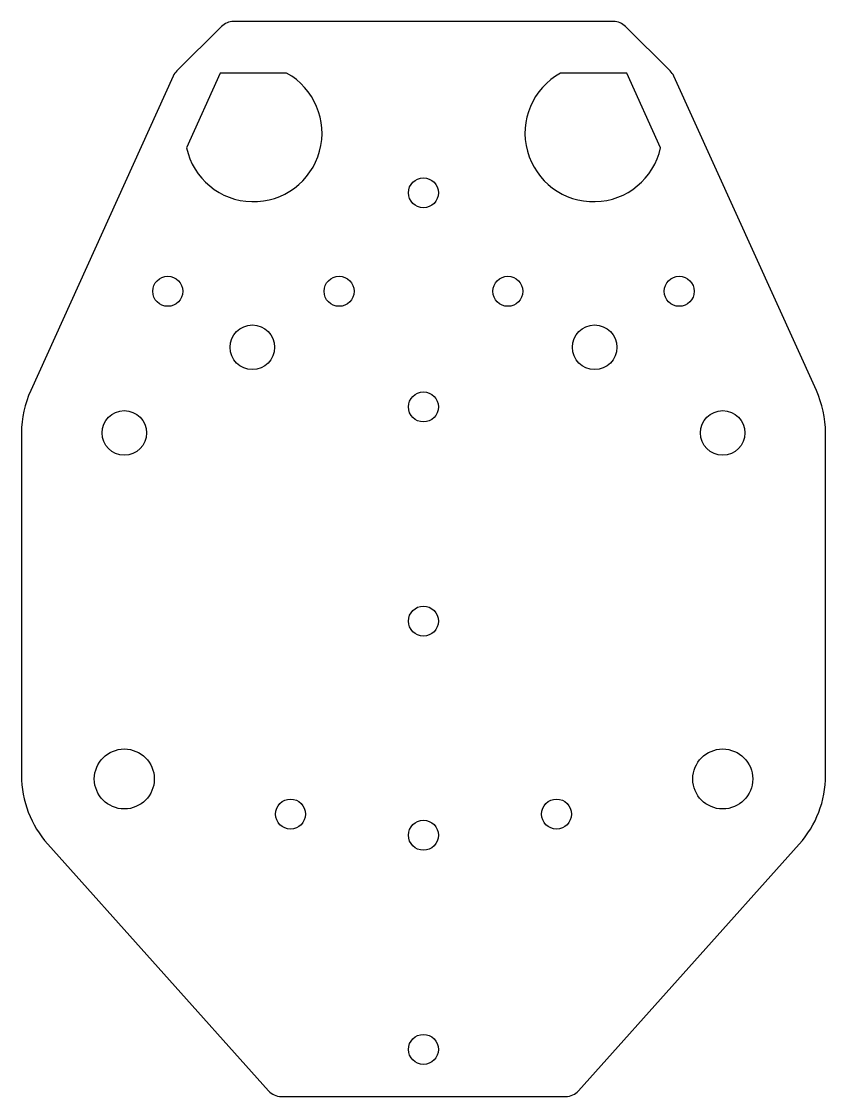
# Model space of a CAD drawing. Header units: millimetres. Extents: x -730 to -636, y -130 to -4.
import ezdxf

# ---------------------------------------------------------------- set-up
doc = ezdxf.new("R2010")
doc.units = ezdxf.units.MM
doc.layers.get('0').update_dxf_attribs({"linetype": 'CONTINUOUS'})

msp = doc.modelspace()

# ---------------------------------------------------------------- linework, layer by layer
for points in [[(-699.53, -129.5), (-666.32, -129.5, 0.213358), (-664.83, -128.83), (-639.06, -100.04, 0.184546), (-636, -92.03), (-636, -52.03, 0.106764), (-637.07, -47.08), (-653.71, -10.37, 0.090957), (-654.12, -9.77), (-659.34, -4.58, 0.198164), (-660.75, -4), (-705.1, -4, 0.198164), (-706.51, -4.58), (-711.73, -9.77, 0.090957), (-712.15, -10.37), (-728.78, -47.08, 0.106764), (-729.85, -52.03), (-729.85, -92.03, 0.184546), (-726.79, -100.04), (-701.02, -128.83, 0.213358)], [(-710.59, -18.74, 1.55099), (-698.9, -10.03), (-706.65, -10.03)], [(-666.95, -10.03, 1.55099), (-655.26, -18.74), (-659.2, -10.03)]]:
    msp.add_lwpolyline(points, format="xyb", close=True)
for centre, radius in [((-682.93, -24), 1.75), ((-712.78, -35.5), 1.75), ((-692.78, -35.5), 1.75), ((-673.08, -35.5), 1.75), ((-653.08, -35.5), 1.75), ((-702.9, -42.03), 2.6), ((-662.95, -42.03), 2.6), ((-682.93, -49), 1.75), ((-717.85, -52.03), 2.6), ((-648, -52.03), 2.6), ((-682.93, -74), 1.75), ((-717.85, -92.43), 3.5), ((-648, -92.43), 3.5), ((-698.45, -96.53), 1.75), ((-667.4, -96.53), 1.75), ((-682.93, -99), 1.75), ((-682.93, -124), 1.75)]:
    msp.add_circle(centre, radius)

doc.saveas('drawing.dxf')
